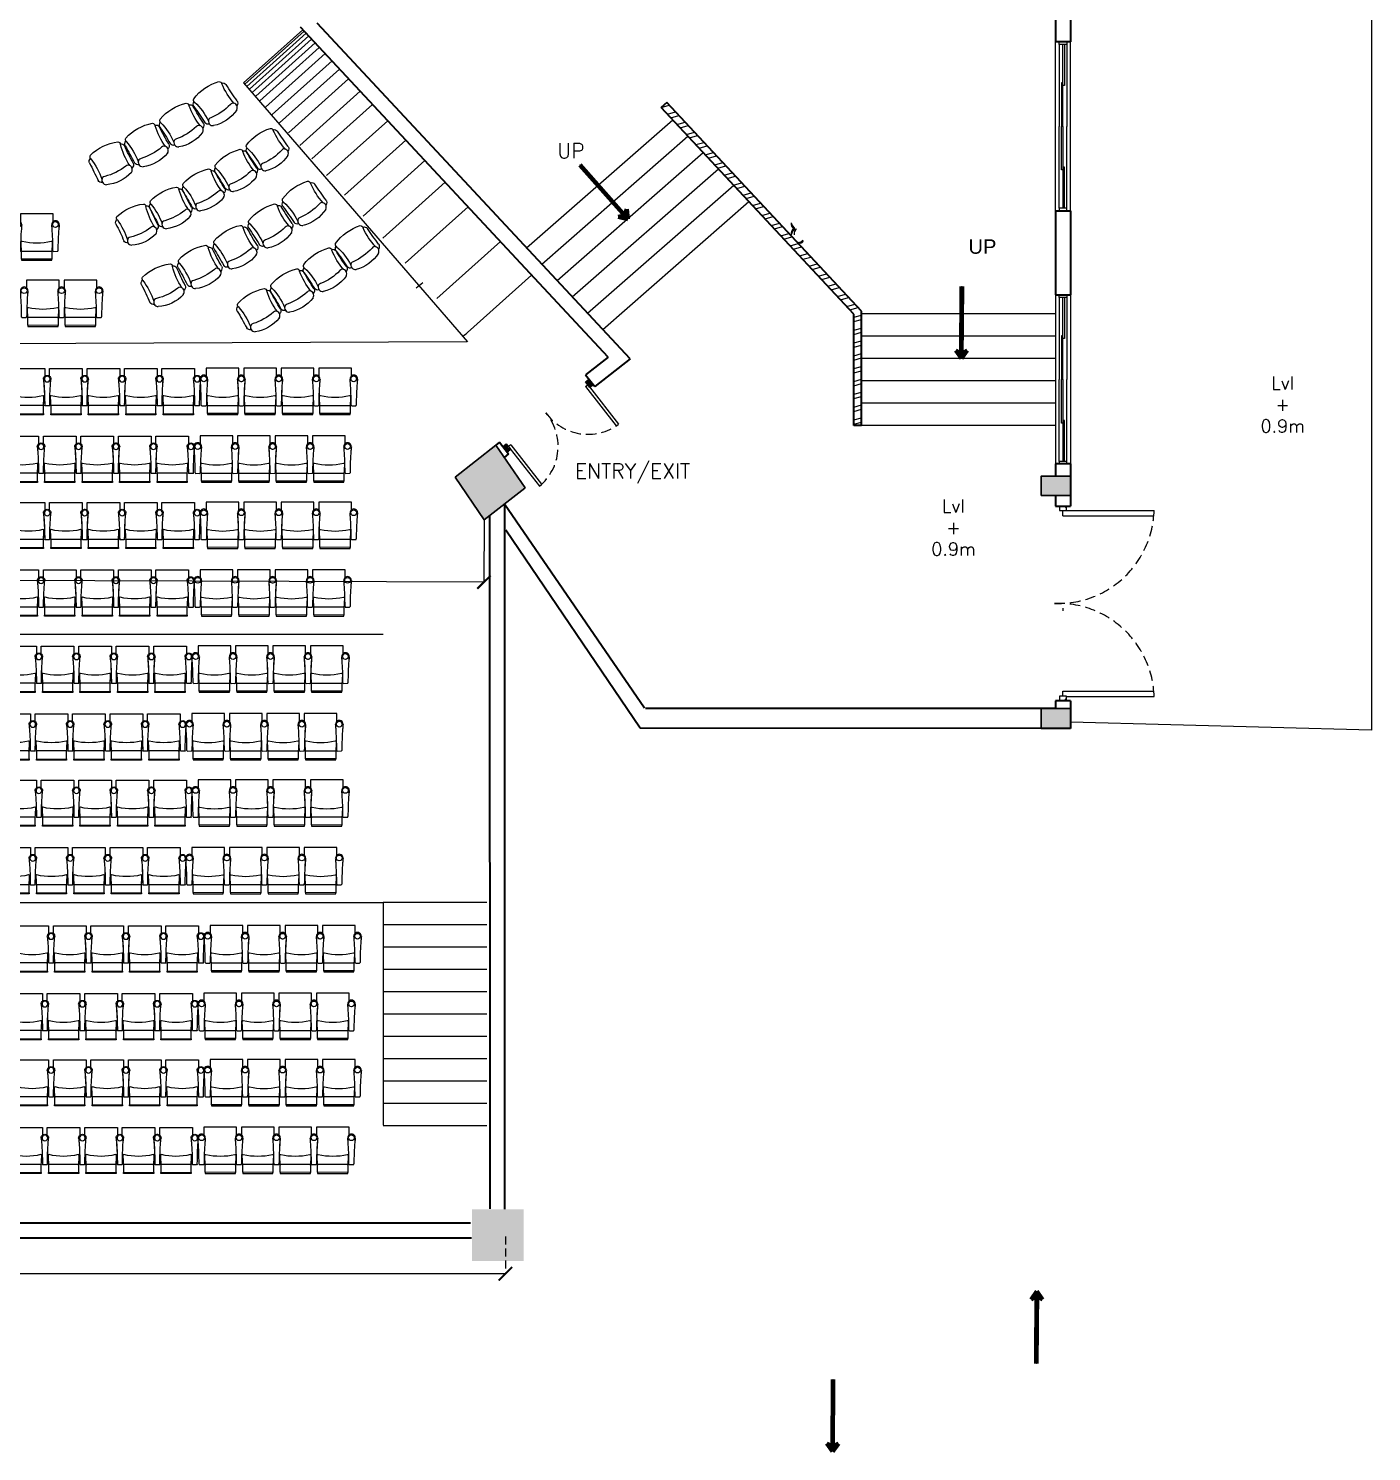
# Model space of a CAD drawing. Header units: inches. Extents: x 845 to 17085, y 908 to 10810.
# Drawn here: x 2857 to 3483, y 2720 to 3383 of the extents above; entities that cross this region are included whole.
import ezdxf

# ---------------------------------------------------------------- set-up
doc = ezdxf.new("R2010")
doc.units = ezdxf.units.IN
doc.header["$LTSCALE"] = 15
doc.header["$MEASUREMENT"] = 0
for name, pattern in [('ACAD_ISO04W100', [30.5, 24, -3, 0.5, -3]), ('CONTINUA', [0]), ('DASHED2', [0.375, 0.25, -0.125])]:
    doc.linetypes.add(name, pattern=pattern)
for name, color, linetype, lineweight in [('.13', 5, 'Continuous', 13), ('.15', 4, 'Continuous', 15), ('c1', 21, 'Continuous', 30), ('FURN', 43, 'Continuous', 18), ('FURN 2', 34, 'Continuous', 15), ('FURNITURE', 175, 'Continuous', 80), ('GR.furniture', 82, 'Continuous', 15), ('GRID', 8, 'ACAD_ISO04W100', 5), ('HATCH', 251, 'Continuous', 5), ('humans', 7, 'Continuous', 15), ('SLD', 140, 'Continuous', 9), ('wall 1', 1, 'Continuous', 35), ('WIND & DOOR', 160, 'Continuous', 9)]:
    doc.layers.add(name, color=color, linetype=linetype, lineweight=lineweight)
doc.layers.add('door and window', color=7, linetype='Continuous', lineweight=25, true_color=0x0609c1)
for name, color, linetype in [('MEUBLE', 55, 'Continuous'), ('TEX', 133, 'Continuous'), ('Text', 255, 'Continuous')]:
    doc.layers.add(name, color=color, linetype=linetype)
doc.styles.add('ROMANS', font='ROMANS')
doc.styles.get("Standard").update_dxf_attribs({"font": 'arial.ttf'})
doc.dimstyles.get("Standard").update_dxf_attribs({"dimtxt": 9.75, "dimasz": 6.25, "dimexe": 0.18, "dimexo": 0.0625, "dimgap": 0.09, "dimtad": 0, "dimdec": 1, "dimzin": 0, "dimdsep": 46, "dimlunit": 4, "dimtxsty": 'Standard', "dimblk": 'ARCHTICK', "dimcen": 0.09, "dimadec": 0, "dimazin": 0, "dimtfac": 1, "dimtdec": 1, "dimtofl": 0, "dimtmove": 0, "dimatfit": 3, "dimldrblk": 'ARCHTICK', "dimfxl": 1, "dimtolj": 1, "dimtzin": 0, "dimlwd": 25, "dimarcsym": 0})

# ---------------------------------------------------------------- blocks, each defined once
blk = doc.blocks.new('A$C7341456E')
at = {"layer": 'GR.furniture'}
blk.add_lwpolyline([(-6.22, 4.93, -0.599601), (-10.53, 4.76, -0.125741), (-10.53, 6.06, 0.103352), (-10.53, 18.6, -0.125741), (-10.53, 19.9, -0.599601), (-6.22, 19.74)], format="xyb", dxfattribs=at)
for centre, radius, start, end in [((-20.48, 20.59), 2.14, 91.90563, 164.35832), ((-15.37, 194.5), 171.85, 268.27099, 271.72901), ((-10.26, 20.59), 2.14, 13.88451, 88.09437), ((0.42, 12.33), 25.77, 161.61107, 198.38893), ((-22.76, 19.69), 1.49, 69.08146, 148.73084), ((-14.82, 55.52), 35.22, 257.85943, 278.10592), ((-25.04, 12.33), 20.23, 338.5277, 21.4723), ((-22.76, 4.97), 1.49, 211.26916, 290.91854), ((-20.48, 4.08), 2.14, 195.64168, 268.09437), ((-14.82, -30.85), 35.22, 81.89408, 102.14057), ((-15.37, -169.83), 171.85, 88.27099, 91.72901), ((-10.26, 4.08), 2.14, 271.90563, 346.11549)]:
    blk.add_arc(centre, radius, start, end, dxfattribs=at)
blk = doc.blocks.new('S-Moviemax Compact 700-40-56 Standard Fija')
at = {"color": 0}
for p, q in [((98.1, 23), (98.2, 17.3)), ((98.9, 24), (100.2, 24)), ((112.9, 16.2), (112.9, 15.4)), ((154, 16.6), (142.4, 16.6)), ((154, -32.1), (154, 16.6)), ((98.1, -32.9), (98.2, -38.6)), ((98.9, -31.9), (100.2, -31.9)), ((112.9, -30.9), (112.9, -31.6)), ((142.4, -32.1), (154, -32.1))]:
    blk.add_line(p, q, dxfattribs=at)
blk.add_lwpolyline([(85, 14.8), (85, -30.3), (86.5, -30.3), (86.6, 14.8), (85, 14.8)], dxfattribs=at)
for points in [[(86.6, 14.8), (97.3, 14.8, -0.414214), (98.6, 13.5), (98.6, -29, -0.414214), (97.3, -30.3), (86.5, -30.3), (86.6, 14.8)], [(96.1, 14.8), (112, 15.4, -0.474715), (113.3, 13.9, 0.115865), (113.3, -29.5, -0.474715), (112, -31), (96.1, -30.3)]]:
    blk.add_lwpolyline(points, format="xyb", dxfattribs=at)
for centre in [(138.2, 20.2), (138.2, -35.6)]:
    blk.add_circle(centre, 4.27, dxfattribs=at)
for centre, radius, start, end in [((99.1, 23.1), 0.935, 98.4384, 171.5616), ((97.5, 523.7), 499.7, 270.3187, 273.9742), ((125.5, 124.5), 99.5, 273.7724, 277.0352), ((138.2, 20.2), 5.54, 266.5056, 94.548), ((99.1, 17.5), 0.967, 189.1739, 270.6243), ((94.8, -516.4), 532.9, 86.0169, 89.5405), ((99.6, -379), 395.5, 84.4595, 85.3276), ((99.1, -32.8), 0.935, 98.4384, 171.5616), ((99.1, -38.4), 0.967, 189.1739, 270.6243), ((94.8, -572.2), 532.9, 86.0169, 89.5405), ((97.5, 467.8), 499.7, 270.3187, 273.9742), ((99.6, -434.9), 395.5, 84.4595, 85.3276), ((125.5, 68.6), 99.5, 273.7724, 277.0352), ((138.2, -35.7), 5.54, 266.5056, 94.548)]:
    blk.add_arc(centre, radius, start, end, dxfattribs=at)
blk = doc.blocks.new('_ArchTick')
at = {"layer": 'GRID', "color": 0, "const_width": 0.15}
blk.add_lwpolyline([(-0.5, -0.5), (0.5, 0.5)], dxfattribs=at)
blk = doc.blocks.new('*D143')
at = {"layer": 'Defpoints', "color": 0, "linetype": 'ByBlock', "lineweight": 30, "transparency": 16777216}
for p in [(2370.59, 3156.68), (3069.36, 3154.28), (3069.26, 3125.31)]:
    blk.add_point(p, dxfattribs=at)
at = {"layer": 'humans', "color": 0, "linetype": 'ByBlock', "lineweight": -2, "transparency": 16777216}
for p, q in [((2370.59, 3156.62), (2370.49, 3127.53)), ((3069.36, 3154.22), (3069.26, 3125.13))]:
    blk.add_line(p, q, dxfattribs=at)
at = {"layer": 'humans', "color": 0, "linetype": 'Continuous', "lineweight": 25, "transparency": 16777216}
for p, q in [((2370.49, 3127.71), (2703.04, 3126.57)), ((3069.26, 3125.31), (2736.71, 3126.46))]:
    blk.add_line(p, q, dxfattribs=at)
at = {"layer": 'humans', "color": 0, "linetype": 'ByBlock', "lineweight": 25, "transparency": 16777216, "xscale": 6.25, "yscale": 6.25, "zscale": 6.25}
for p, rotation in [((2370.49, 3127.71), 179.8032064366089), ((3069.26, 3125.31), 359.8032064366089)]:
    blk.add_blockref('_ArchTick', p, dxfattribs=dict(at, rotation=rotation))
at = {"layer": 'humans', "color": 0, "linetype": 'ByBlock', "transparency": 16777216, "insert": (2719.88, 3126.51), "char_height": 9.75, "attachment_point": 5, "rotation": 359.80321}
blk.add_mtext('\\A1;58\'-3"', dxfattribs=at)
blk = doc.blocks.new('ARROW')
at = {"layer": 'FURNITURE'}
h = blk.add_hatch(color=4, dxfattribs=at)
h.dxf.hatch_style = 1
h.paths.add_polyline_path([(3172.813, 3642.279), (3172.7, 3642.199), (3172.768, 3642.199)])
h.paths.add_polyline_path([(3172.768, 3642.199), (3172.7, 3642.199), (3172.813, 3642.119)])
at = {"color": 4}
blk.add_line((3173.701, 3642.202), (3173.701, 3642.196), dxfattribs=at)
at = {"layer": 'FURNITURE', "color": 4}
for p, q in [((3172.7, 3642.199), (3172.813, 3642.279)), ((3173.701, 3642.202), (3172.7, 3642.202)), ((3173.701, 3642.199), (3172.7, 3642.199)), ((3172.7, 3642.199), (3172.813, 3642.119)), ((3173.701, 3642.196), (3172.7, 3642.196)), ((3172.813, 3642.279), (3172.768, 3642.199)), ((3172.813, 3642.119), (3172.768, 3642.199))]:
    blk.add_line(p, q, dxfattribs=at)
blk = doc.blocks.new('*D190')
at = {"layer": 'Defpoints', "color": 0, "linetype": 'DASHED2', "lineweight": 30, "transparency": 16777216}
for p in [(2363.66, 2820.47), (3079.24, 2820.47), (3079.24, 2802.96)]:
    blk.add_point(p, dxfattribs=at)
at = {"layer": 'SLD', "color": 0, "linetype": 'DASHED2', "lineweight": -2, "transparency": 16777216}
for p, q in [((2363.66, 2820.4), (2363.66, 2802.78)), ((3079.24, 2820.4), (3079.24, 2802.78))]:
    blk.add_line(p, q, dxfattribs=at)
at = {"layer": 'SLD', "color": 0, "linetype": 'Continuous', "lineweight": 25, "transparency": 16777216}
for p, q in [((2363.66, 2802.96), (2701.06, 2802.96)), ((3079.24, 2802.96), (2741.84, 2802.96))]:
    blk.add_line(p, q, dxfattribs=at)
at = {"layer": 'SLD', "color": 0, "linetype": 'DASHED2', "lineweight": 25, "transparency": 16777216, "xscale": 6.25, "yscale": 6.25, "zscale": 6.25, "rotation": 180}
blk.add_blockref('_ArchTick', (2363.66, 2802.96), dxfattribs=at)
at = {"layer": 'SLD', "color": 0, "linetype": 'DASHED2', "lineweight": 25, "transparency": 16777216, "xscale": 6.25, "yscale": 6.25, "zscale": 6.25}
blk.add_blockref('_ArchTick', (3079.24, 2802.96), dxfattribs=at)
at = {"layer": 'SLD', "color": 0, "linetype": 'DASHED2', "lineweight": 30, "transparency": 16777216, "insert": (2721.45, 2802.96), "char_height": 9.75, "attachment_point": 5}
blk.add_mtext('\\A1;59\'-7{\\H1x;\\S1/2;}"', dxfattribs=at)

msp = doc.modelspace()

# ---------------------------------------------------------------- hatches: boundary and pattern name
at = {"layer": 'HATCH'}
h = msp.add_hatch(dxfattribs=at)
h.set_pattern_fill('ANSI32', color=256, scale=0.603121, angle=151)
h.set_pattern_definition([(196, (-85664.3503, 39320.5113), (1.58346172, -5.52218727), []), (196, (-85666.719, 39321.824), (1.58346172, -5.52218727), [])])
h.paths.add_polyline_path([(3245.16, 3251.53), (3154.46, 3348.78), (3151.87, 3346.46), (3241.69, 3250.16), (3241.69, 3198.26), (3245.16, 3198.26)])
at = {"layer": 'HATCH', "lineweight": 0, "true_color": 0x000000}
h = msp.add_hatch(dxfattribs=at)
h.set_pattern_fill('ANSI31', color=18, scale=0.135883, angle=128.032)
h.set_pattern_definition([(173.0320028, (1424854.07784, -90273.3262), (-0.05233873015, -0.4282420827), [])])
h.paths.add_polyline_path([(3116.54, 3218.65), (3116.75, 3218.38), (3118.63, 3215.98), (3120.25, 3217.24), (3118.15, 3219.91)])
h.paths.add_polyline_path([(3078.02, 3188.52), (3080.11, 3185.84), (3081.72, 3187.1), (3081.51, 3187.37), (3079.63, 3189.78)])
at = {"layer": 'HATCH'}
h = msp.add_hatch(color=256, dxfattribs=at)
h.dxf.hatch_style = 1
h.paths.add_polyline_path([(3074.82, 3189.19), (3055.76, 3174.27), (3069.36, 3154.28), (3088.4, 3169.18)])
h = msp.add_hatch(color=256, dxfattribs=at)
h.dxf.hatch_style = 1
h.paths.add_polyline_path([(3342.58, 3174.71), (3342.58, 3165.67), (3328.99, 3165.67), (3328.99, 3174.71)])
h = msp.add_hatch(color=256, dxfattribs=at)
h.dxf.hatch_style = 1
h.paths.add_polyline_path([(3342.58, 3066.39), (3342.58, 3057.14), (3328.99, 3057.14), (3328.99, 3066.39)])
h = msp.add_hatch(color=256, dxfattribs=at)
h.dxf.hatch_style = 1
h.paths.add_polyline_path([(3087.77, 2822.73), (3063.64, 2822.73), (3063.64, 2808.88), (3087.77, 2808.88)])
h.paths.add_polyline_path([(3087.77, 2833), (3063.64, 2833), (3063.64, 2822.73), (3087.77, 2822.73)])

# ---------------------------------------------------------------- linework, layer by layer
at = {"layer": '.13'}
for p, q in [((3089.1, 3281.13), (3157.23, 3340.72)), ((3096.19, 3273.52), (3164.33, 3333.11)), ((3103.29, 3265.91), (3171.43, 3325.5)), ((3110.39, 3258.3), (3178.53, 3317.89)), ((3117.49, 3250.69), (3185.63, 3310.27)), ((3124.59, 3243.07), (3192.73, 3302.66))]:
    msp.add_line(p, q, dxfattribs=at)
at = {"layer": '.15', "lineweight": 15}
for p, q in [((3335.63, 3298.3), (3335.63, 3377.08)), ((3342.56, 3298.3), (3342.56, 3377.08)), ((3335.63, 3259.12), (3335.63, 3180.35)), ((3342.56, 3259.12), (3342.56, 3180.35))]:
    msp.add_line(p, q, dxfattribs=at)
msp.add_arc((2845.31, 3503.1), 215.12, 318.32635, 318.33716)
at = {"layer": 'c1'}
msp.add_lwpolyline([(3055.76, 3174.27), (3069.36, 3154.28), (3088.29, 3169.09), (3088.41, 3169.17), (3074.82, 3189.19), (3055.76, 3174.27)], dxfattribs=at)
for points in [[(3342.56, 3165.67), (3342.56, 3174.71), (3328.99, 3174.71), (3328.99, 3165.67)], [(3342.56, 3057.14), (3342.56, 3066.39), (3328.99, 3066.39), (3328.99, 3057.14)]]:
    msp.add_lwpolyline(points, close=True, dxfattribs=at)
at = {"layer": 'door and window', "color": 18, "lineweight": 0, "true_color": 0x000000}
for p, q in [((3116.52, 3216.48), (3117.59, 3217.31)), ((3116.52, 3216.48), (3130.91, 3198.09)), ((3118.42, 3216.24), (3132.02, 3198.86)), ((3081.74, 3189.27), (3080.67, 3188.44)), ((3081.51, 3187.37), (3095.11, 3169.99)), ((3081.74, 3189.27), (3096.12, 3170.88)), ((3339.1, 3156.21), (3339.1, 3158.71)), ((3340.75, 3158.71), (3381.58, 3158.71)), ((3339.1, 3156.21), (3381.43, 3156.21)), ((3339.1, 3113.2), (3339.1, 3111.85)), ((3340.17, 3074.51), (3381.43, 3074.51)), ((3340.75, 3072.02), (3381.58, 3072.02))]:
    msp.add_line(p, q, dxfattribs=at)
at = {"layer": 'door and window', "color": 18, "linetype": 'ByBlock', "true_color": 0x000000}
for p, q in [((3339.08, 3074.44), (3339.08, 3074.51)), ((3339.08, 3074.51), (3340.17, 3074.51)), ((3339.1, 3072.08), (3339.08, 3074.44))]:
    msp.add_line(p, q, dxfattribs=at)
at = {"layer": 'door and window', "color": 18, "lineweight": 0, "true_color": 0x000000}
for points in [[(3118.15, 3219.91), (3120.25, 3217.24), (3118.63, 3215.98), (3116.54, 3218.65)], [(3079.63, 3189.78), (3081.72, 3187.1), (3080.11, 3185.84), (3078.02, 3188.52)], [(3337.4, 3158.71), (3340.79, 3158.71), (3340.79, 3160.76), (3337.4, 3160.76)], [(3337.4, 3070.04), (3340.79, 3070.04), (3340.79, 3072.08), (3337.4, 3072.08)]]:
    msp.add_lwpolyline(points, close=True, dxfattribs=at)
at = {"layer": 'FURN'}
for p, q in [((3335.63, 3250.28), (3245.16, 3250.28)), ((3335.63, 3239.87), (3245.16, 3239.87)), ((3335.63, 3229.47), (3245.16, 3229.47)), ((3335.63, 3229.47), (3245.16, 3229.47)), ((3335.63, 3219.07), (3245.16, 3219.07)), ((3335.63, 3208.66), (3245.16, 3208.66)), ((3335.63, 3198.26), (3245.16, 3198.26)), ((3070.65, 2975.98), (3022.25, 2975.98)), ((3070.65, 2965.58), (3022.25, 2965.58)), ((3070.65, 2955.18), (3022.25, 2955.18)), ((3070.65, 2955.18), (3022.25, 2955.18)), ((3070.65, 2944.77), (3022.25, 2944.77)), ((3070.65, 2934.37), (3022.25, 2934.37)), ((3070.65, 2923.97), (3022.25, 2923.97)), ((3070.65, 2923.97), (3022.25, 2923.97)), ((3070.65, 2913.56), (3022.25, 2913.56)), ((3070.65, 2903.16), (3022.25, 2903.16)), ((3070.65, 2892.75), (3022.25, 2892.75)), ((3070.65, 2892.75), (3022.25, 2892.75)), ((3070.65, 2882.35), (3022.25, 2882.35)), ((3070.65, 2871.95), (3022.25, 2871.95))]:
    msp.add_line(p, q, dxfattribs=at)
at = {"layer": 'FURN 2'}
for p, q in [((2984.84, 3382.74), (2957.24, 3357.99)), ((2985.44, 3382.1), (2957.83, 3357.34)), ((2986.39, 3381.09), (2958.75, 3356.31)), ((2987.58, 3379.81), (2959.92, 3355.01)), ((2988.92, 3378.37), (2961.23, 3353.54)), ((2990.61, 3376.56), (2962.88, 3351.71)), ((2992.52, 3374.51), (2964.75, 3349.62)), ((2995.22, 3371.61), (2967.4, 3346.66)), ((2998.44, 3368.17), (2970.54, 3343.16)), ((3001.99, 3364.35), (2974.02, 3339.28)), ((3006.19, 3359.85), (2978.13, 3334.69)), ((3011.61, 3354.04), (2983.44, 3328.78)), ((3017.34, 3347.89), (2989.05, 3322.52)), ((3024.39, 3340.34), (2995.94, 3314.83)), ((3032.89, 3331.23), (3004.26, 3305.56)), ((3041.75, 3321.73), (3012.93, 3295.89)), ((3051.18, 3311.62), (3022.15, 3285.6)), ((3061.83, 3300.19), (3032.58, 3273.97)), ((3076.89, 3284.05), (3047.31, 3257.53)), ((3091.47, 3268.42), (3061.58, 3241.62))]:
    msp.add_line(p, q, dxfattribs=at)
for radius, start, end in [(277.54, 308.58776, 309.3875), (308.76, 309.15067, 309.63943)]:
    msp.add_arc((2864.61, 3479.38), radius, start, end, dxfattribs=at)
at = {"layer": 'GR.furniture', "ltscale": 2}
for p, q in [((3339.75, 3160.76), (3340.62, 3159.93)), ((3339.73, 3070.04), (3340.61, 3070.87))]:
    msp.add_line(p, q, dxfattribs=at)
at = {"layer": 'humans', "linetype": 'ByBlock'}
for p, q in [((3482.89, 3396.89), (3482.89, 3056.33)), ((2957.24, 3357.99), (3061.51, 3237.35)), ((3061.23, 3237.35), (2383.52, 3234.38)), ((2370.59, 3101.03), (3022.25, 3101.07)), ((3482.89, 3056.33), (3342.56, 3060.07)), ((2370.58, 2975.95), (3022.25, 2975.99)), ((3022.26, 2975.99), (3022.25, 2872.16))]:
    msp.add_line(p, q, dxfattribs=at)
at = {"layer": 'MEUBLE', "linetype": 'Continuous', "lineweight": 0}
for centre, radius, start, end in [((3215.29, 3292.32), 2.88, 170.37567, 233.71003), ((3215.29, 3287.68), 2.88, 126.28997, 189.62433), ((3218.66, 3294.66), 6.49, 196.62064, 225.92372), ((3218.66, 3285.34), 6.49, 134.07628, 163.37936), ((3216.66, 3287.68), 2.88, 126.28997, 189.62433), ((3216.71, 3284.76), 1.44, 229.742, 348.74753), ((3215.57, 3286.7), 3.12, 274.61802, 318.21064)]:
    msp.add_arc(centre, radius, start, end, dxfattribs=at)
at = {"layer": 'wall 1', "ltscale": 1.5}
for p, q in [((3342.56, 3416.26), (3342.56, 3377.08)), ((3335.63, 3390.55), (3335.63, 3377.08)), ((3127.18, 3230.14), (2983.77, 3383.89)), ((3137.41, 3229.33), (2991.53, 3385.74)), ((3342.56, 3377.08), (3335.63, 3377.08)), ((3154.46, 3348.78), (3151.87, 3346.46)), ((3241.69, 3250.16), (3151.87, 3346.46)), ((3245.16, 3251.53), (3154.46, 3348.78)), ((3335.63, 3298.3), (3335.63, 3259.12)), ((3335.63, 3298.3), (3342.56, 3298.3)), ((3342.56, 3298.3), (3342.56, 3259.12)), ((3335.63, 3259.12), (3342.56, 3259.12)), ((3241.69, 3198.26), (3241.69, 3250.16)), ((3245.16, 3198.26), (3245.16, 3251.53)), ((3127.18, 3230.14), (3116.62, 3221.88)), ((3120.15, 3224.64), (3116.62, 3221.88)), ((3137.41, 3229.33), (3120.89, 3216.41)), ((3116.62, 3221.88), (3120.89, 3216.41)), ((3245.16, 3198.26), (3241.69, 3198.26)), ((3076.48, 3190.48), (3074.82, 3189.19)), ((3076.48, 3190.48), (3080.75, 3185.02)), ((3080.75, 3185.02), (3078.73, 3183.43)), ((3335.63, 3180.35), (3335.63, 3174.71)), ((3342.56, 3180.35), (3335.63, 3180.35)), ((3342.56, 3180.35), (3342.56, 3160.76)), ((3335.63, 3165.67), (3335.63, 3160.76)), ((3078.82, 3161.69), (3078.82, 2833.12)), ((3144.13, 3066.48), (3078.82, 3161.69)), ((3335.63, 3160.76), (3342.56, 3160.76)), ((3071.89, 3156.26), (3071.91, 2833.15)), ((3142.1, 3057.23), (3079.47, 3149.48)), ((3335.63, 3066.39), (3144.56, 3066.39)), ((3335.63, 3070.04), (3335.63, 3066.39)), ((3342.56, 3070.04), (3335.63, 3070.04)), ((3342.56, 3070.04), (3342.56, 3057.14)), ((3335.63, 3057.14), (3142.1, 3057.23)), ((3342.63, 3057.14), (3335.63, 3057.14)), ((3062.97, 2826.49), (2378.68, 2826.49)), ((3063.5, 2819.55), (2379.24, 2819.55))]:
    msp.add_line(p, q, dxfattribs=at)
at = {"layer": 'WIND & DOOR', "linetype": 'CONTINUA', "lineweight": 5, "ltscale": 0.4}
for p, q in [((3337.25, 3375.85), (3337.25, 3377.08)), ((3337.25, 3377.08), (3340.94, 3377.08)), ((3340.94, 3375.85), (3337.25, 3375.85)), ((3337.25, 3375.85), (3337.25, 3337.69)), ((3339.1, 3356.77), (3339.1, 3375.85)), ((3339.83, 3375.85), (3339.83, 3356.77)), ((3340.94, 3377.08), (3340.94, 3375.85)), ((3340.94, 3375.85), (3340.94, 3337.69)), ((3339.1, 3358), (3338.36, 3358)), ((3338.36, 3358), (3338.36, 3337.69)), ((3339.1, 3337.69), (3339.1, 3358)), ((3339.83, 3356.77), (3339.1, 3356.77)), ((3337.25, 3299.54), (3337.25, 3337.69)), ((3339.1, 3337.69), (3338.36, 3337.69)), ((3338.36, 3317.38), (3338.36, 3337.69)), ((3339.1, 3337.69), (3339.1, 3317.38)), ((3340.94, 3299.54), (3340.94, 3337.69)), ((3339.1, 3317.38), (3338.36, 3317.38)), ((3339.83, 3318.61), (3339.1, 3318.61)), ((3339.1, 3318.61), (3339.1, 3299.54)), ((3339.83, 3299.54), (3339.83, 3318.61)), ((3340.94, 3299.54), (3337.25, 3299.54)), ((3337.25, 3299.54), (3337.25, 3298.3)), ((3340.94, 3299.54), (3337.25, 3299.54)), ((3337.25, 3299.54), (3337.25, 3298.3)), ((3337.25, 3298.3), (3340.94, 3298.3)), ((3337.25, 3298.3), (3340.94, 3298.3)), ((3340.94, 3298.3), (3340.94, 3299.54)), ((3340.94, 3298.3), (3340.94, 3299.54)), ((3337.25, 3257.89), (3337.25, 3259.12)), ((3337.25, 3259.12), (3340.94, 3259.12)), ((3337.25, 3257.89), (3337.25, 3259.12)), ((3337.25, 3259.12), (3340.94, 3259.12)), ((3337.25, 3257.89), (3337.25, 3219.74)), ((3340.94, 3257.89), (3337.25, 3257.89)), ((3340.94, 3257.89), (3337.25, 3257.89)), ((3339.1, 3238.81), (3339.1, 3257.89)), ((3339.83, 3257.89), (3339.83, 3238.81)), ((3340.94, 3259.12), (3340.94, 3257.89)), ((3340.94, 3259.12), (3340.94, 3257.89)), ((3340.94, 3257.89), (3340.94, 3219.74)), ((3339.1, 3240.05), (3338.36, 3240.05)), ((3338.36, 3240.05), (3338.36, 3219.74)), ((3339.1, 3219.74), (3339.1, 3240.05)), ((3339.83, 3238.81), (3339.1, 3238.81)), ((3337.25, 3181.58), (3337.25, 3219.74)), ((3339.1, 3219.74), (3338.36, 3219.74)), ((3338.36, 3199.43), (3338.36, 3219.74)), ((3339.1, 3219.74), (3339.1, 3199.43)), ((3340.94, 3181.58), (3340.94, 3219.74)), ((3339.1, 3199.43), (3338.36, 3199.43)), ((3339.83, 3200.66), (3339.1, 3200.66)), ((3339.1, 3200.66), (3339.1, 3181.58)), ((3339.83, 3181.58), (3339.83, 3200.66)), ((3340.94, 3181.58), (3337.25, 3181.58)), ((3337.25, 3181.58), (3337.25, 3180.35)), ((3337.25, 3180.35), (3340.94, 3180.35)), ((3340.94, 3180.35), (3340.94, 3181.58))]:
    msp.add_line(p, q, dxfattribs=at)
at = {"layer": 'WIND & DOOR', "linetype": 'DASHED2', "lineweight": 9, "ltscale": 1.3}
for centre, radius, start, end in [((3079.6, 3188.58), 24.21, 309.83926, 40.23124), ((3117.71, 3218.39), 24.21, 215.83276, 306.22475), ((3336.81, 3160.12), 44.79, 267.80076, 358.19275), ((3336.81, 3070.6), 44.79, 1.80725, 92.19924)]:
    msp.add_arc(centre, radius, start, end, dxfattribs=at)

# ---------------------------------------------------------------- block references
for p, xscale, yscale, zscale, rotation in [((2984.25, 3322.19), -0.8410577811291965, 0.8410577811291965, 0.8410577811291965, 124.8941603989645), ((3002.18, 3297.04), -0.8756476131321889, 0.8756476131321894, 0.8756476131321894, 125.1084461137018)]:
    msp.add_blockref('A$C7341456E', p, dxfattribs=dict(xscale=xscale, yscale=yscale, zscale=zscale, rotation=rotation))
at = {"layer": 'GR.furniture', "ltscale": 2}
for p, xscale, yscale, zscale, rotation in [((2960.63, 3343.23), -0.8756476131183832, 0.8756476131183831, 0.8756476131183831, 124.1798746832292), ((2944.63, 3332.47), -0.8756476131034656, 0.8756476131034654, 0.8756476131034654, 121.513208017938), ((2928.14, 3322.47), -0.8756476131225241, 0.8756476131225257, 0.8756476131225257, 118.8465413494645), ((2911.21, 3313.25), -0.8756476131192659, 0.8756476131192656, 0.8756476131192656, 116.1798746829855), ((2969.4, 3311.84), -0.8410577811015805, 0.8410577811015804, 0.8410577811015804, 122.4655889688488), ((2954.12, 3302.12), -0.8410577811423918, 0.8410577811423919, 0.8410577811423919, 120.0370175415018), ((2938.44, 3293.07), -0.8410577811416659, 0.8410577811416659, 0.8410577811416659, 117.6084461128577), ((2922.39, 3284.69), -0.8410577811037542, 0.8410577811037533, 0.8410577811037533, 115.1798746850734), ((2986.13, 3285.82), -0.8756476131293703, 0.8756476131293701, 0.8756476131293701, 122.7513032551008), ((2969.62, 3275.27), -0.875647613131978, 0.8756476131319775, 0.8756476131319775, 120.3941603990809), ((3026.7, 3276.65), -0.8668911369710722, 0.8668911369710727, 0.8668911369710727, 125.8048746845754), ((2952.7, 3265.41), -0.8756476131361697, 0.8756476131361696, 0.8756476131361696, 118.0370175405998), ((3011.58, 3265.76), -0.8668911369826882, 0.8668911369826877, 0.8668911369826877, 123.6798746835629), ((2935.39, 3256.25), -0.8756476131492401, 0.8756476131492399, 0.8756476131492399, 115.6798746855645), ((2996.07, 3255.45), -0.8668911370351265, 0.8668911370351264, 0.8668911370351264, 121.5548746838641), ((2980.19, 3245.72), -0.8668911369712465, 0.8668911369712465, 0.8668911369712465, 119.4298746853401)]:
    msp.add_blockref('A$C7341456E', p, dxfattribs=dict(at, xscale=xscale, yscale=yscale, zscale=zscale, rotation=rotation))
at = {"layer": 'GR.furniture', "extrusion": (0, 0, -1)}
for p, xscale, yscale, zscale, rotation in [((-2858.4, 3248.78), -0.3125000001062972, 0.3125000000636646, -0.3125000001062972, 270.0000000013027), ((-2861.28, 3217.93), -0.3125000001062972, 0.3125000000636646, -0.3125000001062972, 270.0000000013027), ((-2878.74, 3217.93), -0.3125000001062972, 0.3125000000636646, -0.3125000001062972, 270.0000000013027), ((-2859.37, 3176.74), 0.3125000001062972, 0.3125000001062972, -0.3125000000000001, 89.99999999934863), ((-2876.84, 3176.74), 0.3125000001062972, 0.3125000001062972, -0.3125000000000001, 89.99999999934863), ((-2894.3, 3176.74), 0.3125000001062972, 0.3125000001062972, -0.3125000000000001, 89.99999999934863), ((-2911.76, 3176.74), 0.3125000001062972, 0.3125000001062972, -0.3125000000000001, 89.99999999934863), ((-2929.22, 3176.74), 0.3125000001062972, 0.3125000001062972, -0.3125000000000001, 89.99999999934863), ((-2945.03, 3176.84), -0.3125000001062972, 0.3125000000636646, -0.3125000001062972, 270.0000000013027), ((-2962.49, 3176.84), -0.3125000001062972, 0.3125000000636646, -0.3125000001062972, 270.0000000013027), ((-2979.95, 3176.84), -0.3125000001062972, 0.3125000000636646, -0.3125000001062972, 270.0000000013027), ((-2997.41, 3176.84), -0.3125000001062972, 0.3125000000636646, -0.3125000001062972, 270.0000000013027), ((-2856.51, 3145.22), 0.3125000001062972, 0.3125000001062972, -0.3125000000000001, 89.99999999934863), ((-2873.97, 3145.22), 0.3125000001062972, 0.3125000001062972, -0.3125000000000001, 89.99999999934863), ((-2891.44, 3145.22), 0.3125000001062972, 0.3125000001062972, -0.3125000000000001, 89.99999999934863), ((-2908.9, 3145.22), 0.3125000001062972, 0.3125000001062972, -0.3125000000000001, 89.99999999934863), ((-2926.36, 3145.22), 0.3125000001062972, 0.3125000001062972, -0.3125000000000001, 89.99999999934863), ((-2942.16, 3145.32), -0.3125000001062972, 0.3125000000636646, -0.3125000001062972, 270.0000000013027), ((-2959.63, 3145.32), -0.3125000001062972, 0.3125000000636646, -0.3125000001062972, 270.0000000013027), ((-2977.09, 3145.32), -0.3125000001062972, 0.3125000000636646, -0.3125000001062972, 270.0000000013027), ((-2994.55, 3145.32), -0.3125000001062972, 0.3125000000636646, -0.3125000001062972, 270.0000000013027), ((-2859.37, 3114.35), 0.3125000001062972, 0.3125000001062972, -0.3125000000000001, 89.99999999934863), ((-2876.84, 3114.35), 0.3125000001062972, 0.3125000001062972, -0.3125000000000001, 89.99999999934863), ((-2894.3, 3114.35), 0.3125000001062972, 0.3125000001062972, -0.3125000000000001, 89.99999999934863), ((-2911.76, 3114.35), 0.3125000001062972, 0.3125000001062972, -0.3125000000000001, 89.99999999934863), ((-2929.22, 3114.35), 0.3125000001062972, 0.3125000001062972, -0.3125000000000001, 89.99999999934863), ((-2945.03, 3114.46), -0.3125000001062972, 0.3125000000636646, -0.3125000001062972, 270.0000000013027), ((-2962.49, 3114.46), -0.3125000001062972, 0.3125000000636646, -0.3125000001062972, 270.0000000013027), ((-2979.95, 3114.46), -0.3125000001062972, 0.3125000000636646, -0.3125000001062972, 270.0000000013027), ((-2997.41, 3114.46), -0.3125000001062972, 0.3125000000636646, -0.3125000001062972, 270.0000000013027), ((-2856.51, 3082.83), 0.3125000001062972, 0.3125000001062972, -0.3125000000000001, 89.99999999934863), ((-2873.97, 3082.83), 0.3125000001062972, 0.3125000001062972, -0.3125000000000001, 89.99999999934863), ((-2891.44, 3082.83), 0.3125000001062972, 0.3125000001062972, -0.3125000000000001, 89.99999999934863), ((-2908.9, 3082.83), 0.3125000001062972, 0.3125000001062972, -0.3125000000000001, 89.99999999934863), ((-2926.36, 3082.83), 0.3125000001062972, 0.3125000001062972, -0.3125000000000001, 89.99999999934863), ((-2942.16, 3082.93), -0.3125000001062972, 0.3125000000636646, -0.3125000001062972, 270.0000000013027), ((-2959.63, 3082.93), -0.3125000001062972, 0.3125000000636646, -0.3125000001062972, 270.0000000013027), ((-2977.09, 3082.93), -0.3125000001062972, 0.3125000000636646, -0.3125000001062972, 270.0000000013027), ((-2994.55, 3082.93), -0.3125000001062972, 0.3125000000636646, -0.3125000001062972, 270.0000000013027), ((-2855.52, 3047.34), 0.3125000001062972, 0.3125000001062972, -0.3125000000000001, 89.99999999934863), ((-2872.98, 3047.34), 0.3125000001062972, 0.3125000001062972, -0.3125000000000001, 89.99999999934863), ((-2890.45, 3047.34), 0.3125000001062972, 0.3125000001062972, -0.3125000000000001, 89.99999999934863), ((-2907.91, 3047.34), 0.3125000001062972, 0.3125000001062972, -0.3125000000000001, 89.99999999934863), ((-2925.37, 3047.34), 0.3125000001062972, 0.3125000001062972, -0.3125000000000001, 89.99999999934863), ((-2941.18, 3047.44), -0.3125000001062972, 0.3125000000636646, -0.3125000001062972, 270.0000000013027), ((-2958.64, 3047.44), -0.3125000001062972, 0.3125000000636646, -0.3125000001062972, 270.0000000013027), ((-2976.1, 3047.44), -0.3125000001062972, 0.3125000000636646, -0.3125000001062972, 270.0000000013027), ((-2993.56, 3047.44), -0.3125000001062972, 0.3125000000636646, -0.3125000001062972, 270.0000000013027), ((-2938.31, 3015.92), -0.3125000001062972, 0.3125000000636646, -0.3125000001062972, 270.0000000013027), ((-2955.78, 3015.92), -0.3125000001062972, 0.3125000000636646, -0.3125000001062972, 270.0000000013027), ((-2973.24, 3015.92), -0.3125000001062972, 0.3125000000636646, -0.3125000001062972, 270.0000000013027), ((-2990.7, 3015.92), -0.3125000001062972, 0.3125000000636646, -0.3125000001062972, 270.0000000013027), ((-2852.66, 3015.81), 0.3125000001062972, 0.3125000001062972, -0.3125000000000001, 89.99999999934863), ((-2870.12, 3015.81), 0.3125000001062972, 0.3125000001062972, -0.3125000000000001, 89.99999999934863), ((-2887.58, 3015.81), 0.3125000001062972, 0.3125000001062972, -0.3125000000000001, 89.99999999934863), ((-2905.05, 3015.81), 0.3125000001062972, 0.3125000001062972, -0.3125000000000001, 89.99999999934863), ((-2922.51, 3015.81), 0.3125000001062972, 0.3125000001062972, -0.3125000000000001, 89.99999999934863), ((-2855.52, 2984.95), 0.3125000001062972, 0.3125000001062972, -0.3125000000000001, 89.99999999934863), ((-2872.98, 2984.95), 0.3125000001062972, 0.3125000001062972, -0.3125000000000001, 89.99999999934863), ((-2890.45, 2984.95), 0.3125000001062972, 0.3125000001062972, -0.3125000000000001, 89.99999999934863), ((-2907.91, 2984.95), 0.3125000001062972, 0.3125000001062972, -0.3125000000000001, 89.99999999934863), ((-2925.37, 2984.95), 0.3125000001062972, 0.3125000001062972, -0.3125000000000001, 89.99999999934863), ((-2941.18, 2985.05), -0.3125000001062972, 0.3125000000636646, -0.3125000001062972, 270.0000000013027), ((-2958.64, 2985.05), -0.3125000001062972, 0.3125000000636646, -0.3125000001062972, 270.0000000013027), ((-2976.1, 2985.05), -0.3125000001062972, 0.3125000000636646, -0.3125000001062972, 270.0000000013027), ((-2993.56, 2985.05), -0.3125000001062972, 0.3125000000636646, -0.3125000001062972, 270.0000000013027), ((-2852.66, 2953.43), 0.3125000001062972, 0.3125000001062972, -0.3125000000000001, 89.99999999934863), ((-2870.12, 2953.43), 0.3125000001062972, 0.3125000001062972, -0.3125000000000001, 89.99999999934863), ((-2887.58, 2953.43), 0.3125000001062972, 0.3125000001062972, -0.3125000000000001, 89.99999999934863), ((-2905.05, 2953.43), 0.3125000001062972, 0.3125000001062972, -0.3125000000000001, 89.99999999934863), ((-2922.51, 2953.43), 0.3125000001062972, 0.3125000001062972, -0.3125000000000001, 89.99999999934863), ((-2938.31, 2953.53), -0.3125000001062972, 0.3125000000636646, -0.3125000001062972, 270.0000000013027), ((-2955.78, 2953.53), -0.3125000001062972, 0.3125000000636646, -0.3125000001062972, 270.0000000013027), ((-2973.24, 2953.53), -0.3125000001062972, 0.3125000000636646, -0.3125000001062972, 270.0000000013027), ((-2990.7, 2953.53), -0.3125000001062972, 0.3125000000636646, -0.3125000001062972, 270.0000000013027), ((-2861.17, 2916.99), 0.3125000001062972, 0.3125000001062972, -0.3125000000000001, 89.99999999934863), ((-2878.63, 2916.99), 0.3125000001062972, 0.3125000001062972, -0.3125000000000001, 89.99999999934863), ((-2896.1, 2916.99), 0.3125000001062972, 0.3125000001062972, -0.3125000000000001, 89.99999999934863), ((-2913.56, 2916.99), 0.3125000001062972, 0.3125000001062972, -0.3125000000000001, 89.99999999934863), ((-2931.02, 2916.99), 0.3125000001062972, 0.3125000001062972, -0.3125000000000001, 89.99999999934863), ((-2946.83, 2917.09), -0.3125000001062972, 0.3125000000636646, -0.3125000001062972, 270.0000000013027), ((-2964.29, 2917.09), -0.3125000001062972, 0.3125000000636646, -0.3125000001062972, 270.0000000013027), ((-2981.75, 2917.09), -0.3125000001062972, 0.3125000000636646, -0.3125000001062972, 270.0000000013027), ((-2999.21, 2917.09), -0.3125000001062972, 0.3125000000636646, -0.3125000001062972, 270.0000000013027), ((-2858.31, 2885.46), 0.3125000001062972, 0.3125000001062972, -0.3125000000000001, 89.99999999934863), ((-2875.77, 2885.46), 0.3125000001062972, 0.3125000001062972, -0.3125000000000001, 89.99999999934863), ((-2893.23, 2885.46), 0.3125000001062972, 0.3125000001062972, -0.3125000000000001, 89.99999999934863), ((-2910.7, 2885.46), 0.3125000001062972, 0.3125000001062972, -0.3125000000000001, 89.99999999934863), ((-2928.16, 2885.46), 0.3125000001062972, 0.3125000001062972, -0.3125000000000001, 89.99999999934863), ((-2943.96, 2885.56), -0.3125000001062972, 0.3125000000636646, -0.3125000001062972, 270.0000000013027), ((-2961.43, 2885.56), -0.3125000001062972, 0.3125000000636646, -0.3125000001062972, 270.0000000013027), ((-2978.89, 2885.56), -0.3125000001062972, 0.3125000000636646, -0.3125000001062972, 270.0000000013027), ((-2996.35, 2885.56), -0.3125000001062972, 0.3125000000636646, -0.3125000001062972, 270.0000000013027), ((-2861.17, 2854.6), 0.3125000001062972, 0.3125000001062972, -0.3125000000000001, 89.99999999934863), ((-2878.63, 2854.6), 0.3125000001062972, 0.3125000001062972, -0.3125000000000001, 89.99999999934863), ((-2896.1, 2854.6), 0.3125000001062972, 0.3125000001062972, -0.3125000000000001, 89.99999999934863), ((-2913.56, 2854.6), 0.3125000001062972, 0.3125000001062972, -0.3125000000000001, 89.99999999934863), ((-2931.02, 2854.6), 0.3125000001062972, 0.3125000001062972, -0.3125000000000001, 89.99999999934863), ((-2946.83, 2854.7), -0.3125000001062972, 0.3125000000636646, -0.3125000001062972, 270.0000000013027), ((-2964.29, 2854.7), -0.3125000001062972, 0.3125000000636646, -0.3125000001062972, 270.0000000013027), ((-2981.75, 2854.7), -0.3125000001062972, 0.3125000000636646, -0.3125000001062972, 270.0000000013027), ((-2999.21, 2854.7), -0.3125000001062972, 0.3125000000636646, -0.3125000001062972, 270.0000000013027), ((-2858.31, 2823.07), 0.3125000001062972, 0.3125000001062972, -0.3125000000000001, 89.99999999934863), ((-2875.77, 2823.07), 0.3125000001062972, 0.3125000001062972, -0.3125000000000001, 89.99999999934863), ((-2893.23, 2823.07), 0.3125000001062972, 0.3125000001062972, -0.3125000000000001, 89.99999999934863), ((-2910.7, 2823.07), 0.3125000001062972, 0.3125000001062972, -0.3125000000000001, 89.99999999934863), ((-2928.16, 2823.07), 0.3125000001062972, 0.3125000001062972, -0.3125000000000001, 89.99999999934863), ((-2943.96, 2823.18), -0.3125000001062972, 0.3125000000636646, -0.3125000001062972, 270.0000000013027), ((-2961.43, 2823.18), -0.3125000001062972, 0.3125000000636646, -0.3125000001062972, 270.0000000013027), ((-2978.89, 2823.18), -0.3125000001062972, 0.3125000000636646, -0.3125000001062972, 270.0000000013027), ((-2996.35, 2823.18), -0.3125000001062972, 0.3125000000636646, -0.3125000001062972, 270.0000000013027)]:
    msp.add_blockref('S-Moviemax Compact 700-40-56 Standard Fija', p, dxfattribs=dict(at, xscale=xscale, yscale=yscale, zscale=zscale, rotation=rotation))
at = {"layer": 'Text', "ltscale": 0.115}
for p, xscale, yscale, zscale, rotation in [((165449.47, 4642.99), 33.60439883689733, 33.60439883689733, 33.60439883689733, 131.5349619299514), ((125064.35, -104096.32), 33.60439883689735, 33.60439883689735, 33.60439883689735, 89.66720512827547), ((-118445.67, 110120.58), 33.60439883689735, 33.60439883689735, 33.60439883689735, 269.6672051282755), ((125004.3, -104605.66), 33.60439883689735, 33.60439883689735, 33.60439883689735, 89.66720512827547)]:
    msp.add_blockref('ARROW', p, dxfattribs=dict(at, xscale=xscale, yscale=yscale, zscale=zscale, rotation=rotation))

# ---------------------------------------------------------------- texts
at = {"layer": 'TEX', "insert": (3308.08, 3278.22), "char_height": 6.721, "attachment_point": 9}
msp.add_mtext_dynamic_manual_height_columns('UP', width=0.00275, gutter_width=0.0139, heights=[0], dxfattribs=at)
at = {"layer": 'Text', "ltscale": 0.115, "attachment_point": 9, "style": 'ROMANS'}
for s, width, gutter_width, insert, char_height in [('UP', 0.00275, 0.0139, (3116.13, 3322.87), 6.921), ('\\pxqc;Lvl + 0.9m', 3.9371, 0.00837, (3443.44, 3195.03), 6.0312), ('\\pxqc;ENTRY/EXIT', 0.00275, 0.0139, (3138.52, 3171.31), 6.9209), ('\\pxqc;Lvl + 0.9m', 3.9371, 0.00837, (3290.03, 3137.66), 6.0312)]:
    msp.add_mtext_dynamic_manual_height_columns(s, width=width, gutter_width=gutter_width, heights=[0], dxfattribs=dict(at, insert=insert, char_height=char_height))

# ---------------------------------------------------------------- dimensions: what is measured, and where the dimension line sits
at = {"layer": 'humans', "linetype": 'ByBlock'}
dim = msp.add_aligned_dim(p1=(2370.59, 3156.68), p2=(3069.36, 3154.28), distance=-28.97, dimstyle='Standard', dxfattribs=at)
dim.commit()
dim.dimension.update_dxf_attribs({"geometry": '*D143', "text_midpoint": (2719.88, 3126.51)})
at = {"layer": 'SLD', "linetype": 'DASHED2', "lineweight": 30}
dim = msp.add_aligned_dim(p1=(2363.66, 2820.47), p2=(3079.24, 2820.47), distance=-17.5, dimstyle='Standard', dxfattribs=at)
dim.commit()
dim.dimension.update_dxf_attribs({"geometry": '*D190', "text_midpoint": (2721.45, 2802.96)})

doc.saveas('drawing.dxf')
